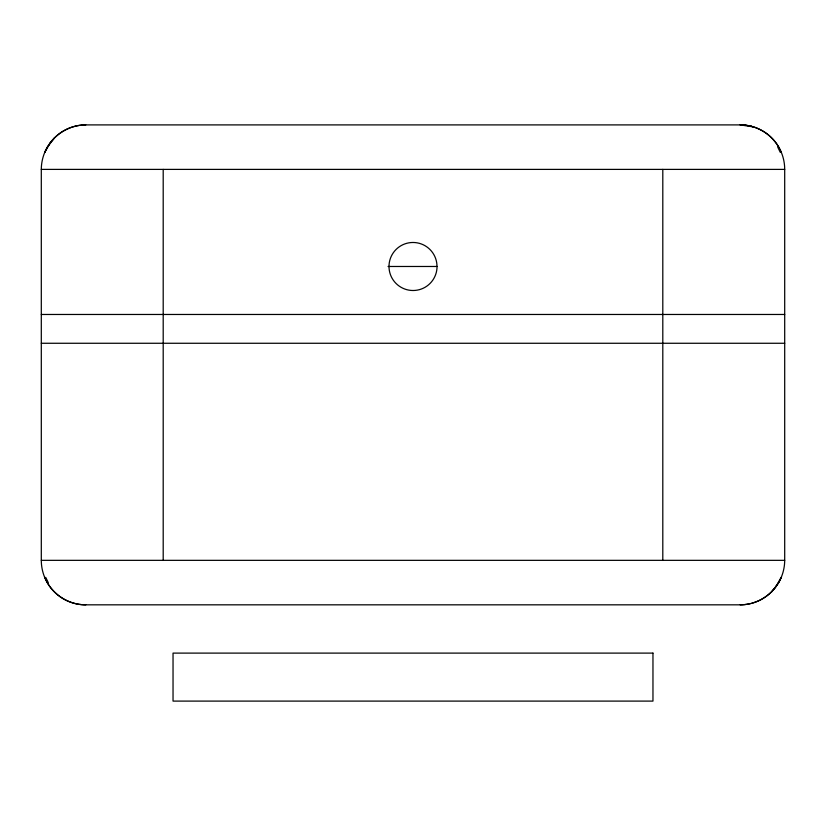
<?xml version="1.0" encoding="UTF-8"?>
<svg xmlns="http://www.w3.org/2000/svg" width="826" height="826" viewBox="0 0 826 826"><rect width="100%" height="100%" fill="white"/><g stroke="black" fill="none" stroke-linecap="round" stroke-linejoin="round"><path stroke-width="1.24" d="M54.402 138.004L50.458 142.309L44.749 152.397L47.33 147.193L54.402 138.004A44.346 44.253 90 0 1 85.594 124.902L740.406 124.902A44.377 44.284 -90 0 1 778.763 147.152L781.313 152.366M771.721 591.798L778.763 582.578L781.251 577.322L775.438 587.358L771.598 591.726A44.346 44.253 90 0 1 740.406 604.828L85.594 604.828A44.377 44.284 90 0 1 47.237 582.578L44.687 577.364M85.79 604.828A44.49 44.49 0 0 1 41.3 560.338L41.3 169.392L784.7 169.392L784.7 560.338A44.718 44.718 0 0 1 751.701 603.259M388.055 266.478L437.047 266.478A23.995 23.995 0 0 1 401.002 287.262A23.995 23.995 0 0 1 401.002 245.694A23.995 23.995 0 0 1 436.995 266.478M41.3 314.469L784.7 314.469M41.3 343.265L784.7 343.265M41.3 560.338L784.7 560.338M740.272 124.902L753.075 126.863M743.431 125.108L746.085 125.294M750.617 126.192L751.774 126.43M777.751 147.152L780.302 152.366M45.698 577.364L48.249 582.578M662.803 169.392L662.803 560.338M163.197 169.392L163.197 560.338M740.21 124.902A44.49 44.49 0 0 1 784.7 169.392M41.3 169.392A44.718 44.718 0 0 1 85.79 124.902M750.576 603.548A44.718 44.718 0 0 1 740.21 604.828M652.963 653.108L173.037 653.108L173.037 701.098L652.963 701.098L652.963 653.108"/></g></svg>
